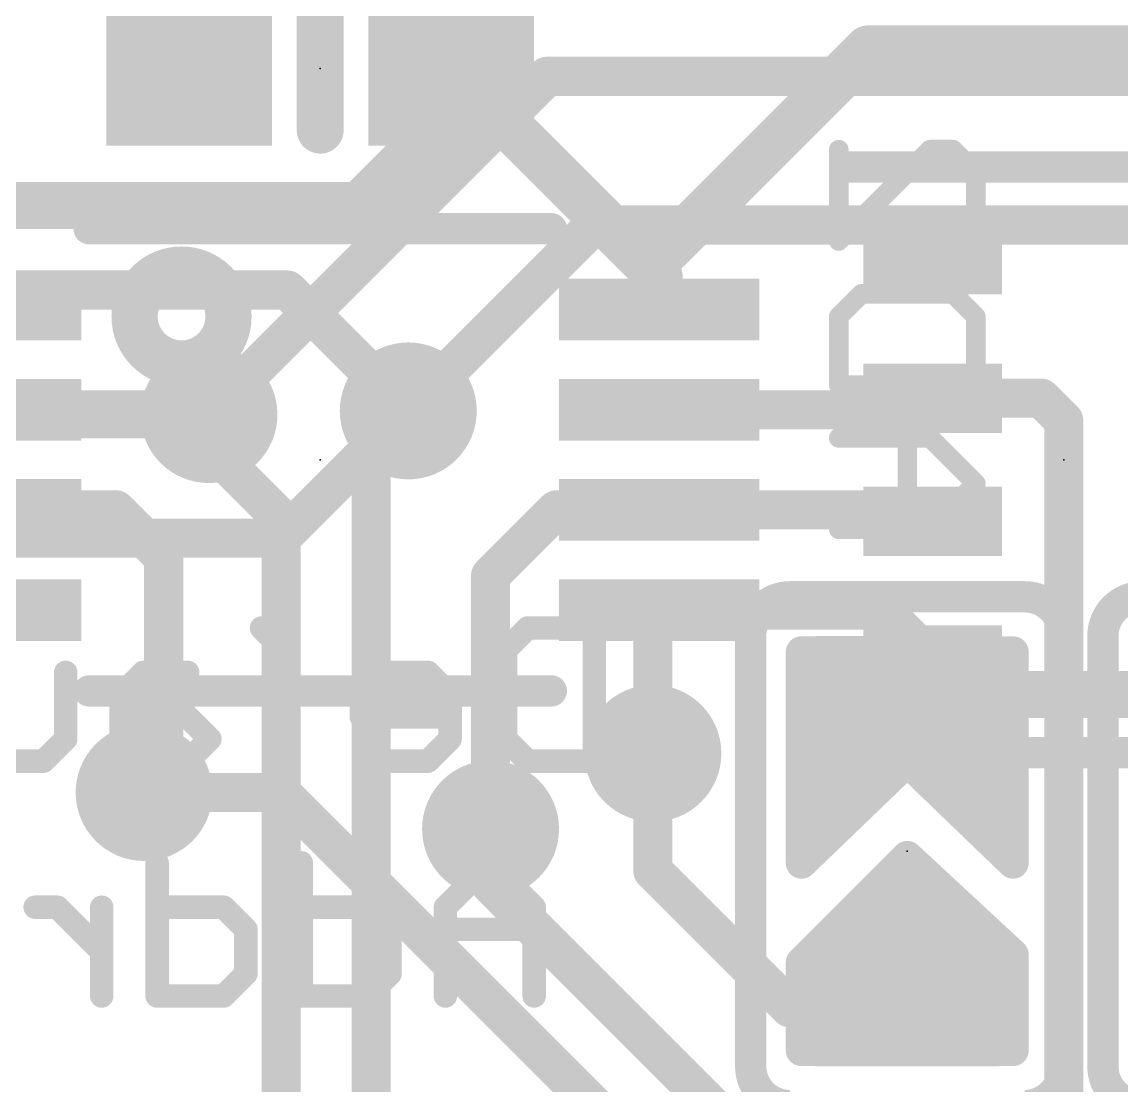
# Model space of a CAD drawing. Extents: x 0 to 25.4, y 0 to 17.8.
# Drawn here: x 10.76 to 17.9, y 4.83 to 11.73 of the extents above; entities that cross this region are included whole.
import ezdxf

# ---------------------------------------------------------------- set-up
doc = ezdxf.new("R2010")
doc.units = 0
for name, color, linetype in [('1', 12, 'CONTINUOUS'), ('16', 5, 'CONTINUOUS'), ('18', 110, 'CONTINUOUS'), ('21', 40, 'CONTINUOUS'), ('22', 6, 'CONTINUOUS'), ('23', 40, 'CONTINUOUS'), ('24', 6, 'CONTINUOUS')]:
    doc.layers.add(name, color=color, linetype=linetype)

# ---------------------------------------------------------------- blocks, each defined once
blk = doc.blocks.new('RECT')
blk.add_solid([(-0.5, -0.5), (0.5, -0.5), (-0.5, 0.5), (0.5, 0.5)])
blk = doc.blocks.new('RECT121920X243840R50')
at = {"const_width": 0.1905}
blk.add_lwpolyline([(0.2858, -0.5715), (0.2858, 0.5715, 0.4142), (0.1905, 0.6668), (-0.1905, 0.6668, 0.4142), (-0.2858, 0.5715), (-0.2858, -0.5715, 0.4142), (-0.1905, -0.6668), (0.1905, -0.6668, 0.4142)], format="xyb", close=True, dxfattribs=at)
blk.add_solid([(-0.2159, -0.5969), (0.2159, -0.5969), (-0.2159, 0.5969), (0.2159, 0.5969)])
blk = doc.blocks.new('ROUNDV')
at = {"const_width": 0.5}
blk.add_lwpolyline([(0, -0.25, 1), (0, 0.25, 1), (0, -0.25)], format="xyb", dxfattribs=at)

msp = doc.modelspace()

# ---------------------------------------------------------------- linework, layer by layer
at = {"layer": '1'}
for points, const_width in [([(11.85, 11.43), (11.85, 11.977)], 0.4064), ([(16.256, 11.557), (14.8395, 10.1405)], 0.3048), ([(21.971, 11.557), (16.256, 11.557)], 0.3048), ([(13.55, 11.43), (13.6965, 11.2835)], 0.3048), ([(12.954, 10.541), (13.6965, 11.2835)], 0.3048), ([(13.6965, 11.2835), (14.8395, 10.1405)], 0.3048), ([(9.075, 10.541), (12.954, 10.541)], 0.3048), ([(14.8395, 10.1405), (14.9, 10.08)], 0.3048), ([(14.9, 10.08), (14.9, 9.865)], 0.3048), ([(12.487, 9.992), (10.627, 9.992)], 0.254), ([(13.2715, 9.2075), (12.487, 9.992)], 0.254), ([(16.601, 9.215), (16.676, 9.29)], 0.254), ([(16.676, 9.29), (17.38, 9.29)], 0.254), ([(17.38, 9.29), (17.526, 9.144)], 0.254), ([(10.5, 9.215), (11.867, 9.215)], 0.254), ([(11.8982, 9.1838), (11.867, 9.215)], 0.254), ([(11.9778, 9.1838), (11.8982, 9.1838)], 0.254), ([(11.9778, 9.1838), (11.9778, 8.9772)], 0.254), ([(13.2715, 9.2075), (13.0308, 8.9668)], 0.254), ([(14.9, 9.215), (16.601, 9.215)], 0.254), ([(17.526, 9.144), (17.526, 4.064)], 0.254), ([(11.9778, 8.9772), (12.446, 8.509)], 0.254), ([(13.0308, 8.9668), (13.0308, 3.4792)], 0.254), ([(10.5, 8.565), (11.374, 8.565)], 0.254), ([(11.374, 8.565), (11.684, 8.255)], 0.254), ([(14.233, 8.565), (13.8055, 8.1375)], 0.254), ([(14.9, 8.565), (14.233, 8.565)], 0.254), ([(16.601, 8.565), (14.9, 8.565)], 0.254), ([(16.601, 8.565), (16.676, 8.49)], 0.254), ([(12.446, 8.509), (12.446, 3.556)], 0.254), ([(11.684, 8.255), (11.684, 6.858)], 0.254), ([(13.8055, 8.1375), (13.8055, 6.4939)], 0.254), ([(14.9, 7.915), (14.859, 7.874)], 0.254), ([(14.859, 7.874), (14.859, 6.985)], 0.254), ([(14.9, 7.915), (16.351, 7.915)], 0.254), ([(16.351, 7.915), (16.676, 7.59)], 0.254), ([(11.684, 6.858), (11.557, 6.731)], 0.254)]:
    msp.add_lwpolyline(points, dxfattribs=dict(at, const_width=const_width))
for points, const_width in [([(16.256, 11.6332, 1), (16.256, 11.4808)], 0.1524), ([(16.3099, 11.5031, 1), (16.2021, 11.6109)], 0.1524), ([(13.6039, 11.4839, 1), (13.4961, 11.3761)], 0.1524), ([(11.7484, 11.43, 1), (11.9516, 11.43)], 0.2032), ([(13.7504, 11.3374, 1), (13.6426, 11.2296)], 0.1524), ([(13.7504, 11.2296, 1), (13.6426, 11.3374)], 0.1524), ([(13.6426, 11.2296, 1), (13.7504, 11.3374)], 0.1524), ([(12.9001, 10.5949, 1), (13.0079, 10.4871)], 0.1524), ([(12.954, 10.4648, 1), (12.954, 10.6172)], 0.1524), ([(14.8934, 10.1944, 1), (14.7856, 10.0866)], 0.1524), ([(14.7856, 10.1944, 1), (14.8934, 10.0866)], 0.1524), ([(14.7856, 10.0866, 1), (14.8934, 10.1944)], 0.1524), ([(14.9762, 10.08, 1), (14.8238, 10.08)], 0.1524), ([(14.8461, 10.0261, 1), (14.9539, 10.1339)], 0.1524), ([(12.5319, 10.0369, 1), (12.4421, 9.9471)], 0.127), ([(12.487, 9.9285, 1), (12.487, 10.0555)], 0.127), ([(14.8238, 9.865, 1), (14.9762, 9.865)], 0.1524), ([(16.676, 9.3535, 1), (16.676, 9.2265)], 0.127), ([(16.7209, 9.2451, 1), (16.6311, 9.3349)], 0.127), ([(17.4249, 9.3349, 1), (17.3351, 9.2451)], 0.127), ([(17.38, 9.2265, 1), (17.38, 9.3535)], 0.127), ([(11.9119, 9.2599, 1), (11.8221, 9.1701)], 0.127), ([(11.8982, 9.2473, 1), (11.8982, 9.1203)], 0.127), ([(11.8533, 9.1389, 1), (11.9431, 9.2287)], 0.127), ([(11.867, 9.1515, 1), (11.867, 9.2785)], 0.127), ([(12.0413, 9.1838, 1), (11.9143, 9.1838)], 0.127), ([(11.9778, 9.1203, 1), (11.9778, 9.2473)], 0.127), ([(13.3164, 9.1626, 1), (13.2266, 9.2524)], 0.127), ([(13.2266, 9.1626, 1), (13.3164, 9.2524)], 0.127), ([(14.9, 9.2785, 1), (14.9, 9.1515)], 0.127), ([(16.5561, 9.2599, 1), (16.6459, 9.1701)], 0.127), ([(16.601, 9.1515, 1), (16.601, 9.2785)], 0.127), ([(17.5895, 9.144, 1), (17.4625, 9.144)], 0.127), ([(17.4811, 9.0991, 1), (17.5709, 9.1889)], 0.127), ([(12.0227, 9.0221, 1), (11.9329, 8.9323)], 0.127), ([(13.0943, 8.9668, 1), (12.9673, 8.9668)], 0.127), ([(12.9859, 9.0117, 1), (13.0757, 8.9219)], 0.127), ([(11.9143, 8.9772, 1), (12.0413, 8.9772)], 0.127), ([(11.4189, 8.6099, 1), (11.3291, 8.5201)], 0.127), ([(11.374, 8.5015, 1), (11.374, 8.6285)], 0.127), ([(14.233, 8.6285, 1), (14.233, 8.5015)], 0.127), ([(14.2779, 8.5201, 1), (14.1881, 8.6099)], 0.127), ([(14.9, 8.6285, 1), (14.9, 8.5015)], 0.127), ([(14.9, 8.5015, 1), (14.9, 8.6285)], 0.127), ([(16.6459, 8.6099, 1), (16.5561, 8.5201)], 0.127), ([(16.601, 8.5015, 1), (16.601, 8.6285)], 0.127), ([(12.5095, 8.509, 1), (12.3825, 8.509)], 0.127), ([(12.4011, 8.4641, 1), (12.4909, 8.5539)], 0.127), ([(16.6311, 8.4451, 1), (16.7209, 8.5349)], 0.127), ([(11.7475, 8.255, 1), (11.6205, 8.255)], 0.127), ([(11.6391, 8.2101, 1), (11.7289, 8.2999)], 0.127), ([(13.869, 8.1375, 1), (13.742, 8.1375)], 0.127), ([(13.7606, 8.1824, 1), (13.8504, 8.0926)], 0.127), ([(14.9225, 7.874, 1), (14.7955, 7.874)], 0.127), ([(14.9, 7.9785, 1), (14.9, 7.8515)], 0.127), ([(14.9449, 7.8701, 1), (14.8551, 7.9599)], 0.127), ([(16.3959, 7.9599, 1), (16.3061, 7.8701)], 0.127), ([(16.351, 7.8515, 1), (16.351, 7.9785)], 0.127), ([(14.8141, 7.9189, 1), (14.9039, 7.8291)], 0.127), ([(16.6311, 7.5451, 1), (16.7209, 7.6349)], 0.127), ([(14.7955, 6.985, 1), (14.9225, 6.985)], 0.127), ([(11.7289, 6.8131, 1), (11.6391, 6.9029)], 0.127), ([(11.6205, 6.858, 1), (11.7475, 6.858)], 0.127), ([(11.5121, 6.7759, 1), (11.6019, 6.6861)], 0.127), ([(13.742, 6.4939, 1), (13.869, 6.4939)], 0.127)]:
    msp.add_lwpolyline(points, format="xyb", dxfattribs=dict(at, const_width=const_width))
at = {"layer": '16'}
for points, const_width in [([(14.1732, 11.3792), (11.9778, 9.1838)], 0.254), ([(20.828, 11.3792), (14.1732, 11.3792)], 0.254), ([(14.478, 10.414), (13.2715, 9.2075)], 0.254), ([(20.574, 10.414), (14.478, 10.414)], 0.254), ([(2.8067, 9.1567), (11.9507, 9.1567)], 0.254), ([(11.9507, 9.1567), (11.9778, 9.1838)], 0.254), ([(12.446, 8.382), (13.2715, 9.2075)], 0.254), ([(3.683, 8.382), (12.446, 8.382)], 0.254), ([(15.8234, 6.273), (15.8234, 7.643)], 0.2032), ([(15.8234, 7.643), (17.1966, 7.643)], 0.2032), ([(17.1966, 7.643), (17.1966, 6.273)], 0.2032), ([(15.8234, 7.5184), (17.1966, 7.5184)], 0.2032), ([(16.51, 7.366), (18.796, 7.366)], 0.3048), ([(15.8234, 7.3152), (17.1966, 7.3152)], 0.2032), ([(15.8234, 7.112), (17.1966, 7.112)], 0.2032), ([(14.859, 6.985), (14.859, 6.223)], 0.254), ([(16.51, 6.9342), (15.8234, 6.273)], 0.2032), ([(15.8234, 6.9088), (16.4836, 6.9088)], 0.2032), ([(17.1966, 6.273), (16.51, 6.9342)], 0.2032), ([(16.5364, 6.9088), (17.1966, 6.9088)], 0.2032), ([(11.557, 6.731), (12.446, 6.731)], 0.254), ([(12.446, 6.731), (16.5735, 2.6035)], 0.254), ([(15.8234, 6.7056), (16.2726, 6.7056)], 0.2032), ([(16.7474, 6.7056), (17.1966, 6.7056)], 0.2032), ([(13.8055, 6.1335), (13.8055, 6.4939)], 0.254), ([(15.8234, 6.5024), (16.0616, 6.5024)], 0.2032), ([(16.9584, 6.5024), (17.1966, 6.5024)], 0.2032), ([(16.51, 6.3151), (15.8234, 5.6285)], 0.2032), ([(15.8234, 6.2992), (15.8506, 6.2992)], 0.2032), ([(16.4941, 6.2992), (16.5272, 6.2992)], 0.2032), ([(17.1966, 5.6785), (16.51, 6.3151)], 0.2032), ([(17.1694, 6.2992), (17.1966, 6.2992)], 0.2032), ([(14.859, 6.223), (15.748, 5.334)], 0.254), ([(16.002, 3.937), (13.8055, 6.1335)], 0.254), ([(16.2909, 6.096), (16.7463, 6.096)], 0.2032), ([(16.0877, 5.8928), (16.9655, 5.8928)], 0.2032), ([(15.8845, 5.6896), (17.1846, 5.6896)], 0.2032), ([(15.8234, 5.6285), (15.8234, 5.057)], 0.2032), ([(17.1966, 5.057), (17.1966, 5.6785)], 0.2032), ([(15.8234, 5.4864), (17.1966, 5.4864)], 0.2032), ([(15.748, 5.334), (16.51, 5.334)], 0.254), ([(15.8234, 5.2832), (17.1966, 5.2832)], 0.2032), ([(15.8234, 5.08), (17.1966, 5.08)], 0.2032), ([(15.8234, 5.057), (17.1966, 5.057)], 0.2032)]:
    msp.add_lwpolyline(points, dxfattribs=dict(at, const_width=const_width))
for points, const_width in [([(14.1732, 11.4427, 1), (14.1732, 11.3157)], 0.127), ([(14.2181, 11.3343, 1), (14.1283, 11.4241)], 0.127), ([(14.478, 10.4775, 1), (14.478, 10.3505)], 0.127), ([(14.5229, 10.3691, 1), (14.4331, 10.4589)], 0.127), ([(11.9329, 9.2287, 1), (12.0227, 9.1389)], 0.127), ([(12.0227, 9.1389, 1), (11.9329, 9.2287)], 0.127), ([(11.9507, 9.0932, 1), (11.9507, 9.2202)], 0.127), ([(13.2266, 9.2524, 1), (13.3164, 9.1626)], 0.127), ([(13.3164, 9.1626, 1), (13.2266, 9.2524)], 0.127), ([(11.9058, 9.2016, 1), (11.9956, 9.1118)], 0.127), ([(12.446, 8.3185, 1), (12.446, 8.4455)], 0.127), ([(12.4011, 8.4269, 1), (12.4909, 8.3371)], 0.127), ([(15.8742, 7.643, 1), (15.7726, 7.643)], 0.1016), ([(15.8234, 7.6938, 1), (15.8234, 7.5922)], 0.1016), ([(17.2474, 7.643, 1), (17.1458, 7.643)], 0.1016), ([(17.1966, 7.5922, 1), (17.1966, 7.6938)], 0.1016), ([(15.8234, 7.5692, 1), (15.8234, 7.4676)], 0.1016), ([(17.1966, 7.4676, 1), (17.1966, 7.5692)], 0.1016), ([(16.51, 7.4422, 1), (16.51, 7.2898)], 0.1524), ([(15.8234, 7.366, 1), (15.8234, 7.2644)], 0.1016), ([(17.1966, 7.2644, 1), (17.1966, 7.366)], 0.1016), ([(15.8234, 7.1628, 1), (15.8234, 7.0612)], 0.1016), ([(17.1966, 7.0612, 1), (17.1966, 7.1628)], 0.1016), ([(14.9225, 6.985, 1), (14.7955, 6.985)], 0.127), ([(15.8234, 6.9596, 1), (15.8234, 6.858)], 0.1016), ([(16.5452, 6.9708, 1), (16.4748, 6.8976)], 0.1016), ([(16.5452, 6.8976, 1), (16.4748, 6.9708)], 0.1016), ([(16.4836, 6.858, 1), (16.4836, 6.9596)], 0.1016), ([(16.5364, 6.9596, 1), (16.5364, 6.858)], 0.1016), ([(17.1966, 6.858, 1), (17.1966, 6.9596)], 0.1016), ([(11.557, 6.7945, 1), (11.557, 6.6675)], 0.127), ([(12.4909, 6.7759, 1), (12.4011, 6.6861)], 0.127), ([(12.446, 6.6675, 1), (12.446, 6.7945)], 0.127), ([(15.8234, 6.7564, 1), (15.8234, 6.6548)], 0.1016), ([(16.2726, 6.6548, 1), (16.2726, 6.7564)], 0.1016), ([(16.7474, 6.7564, 1), (16.7474, 6.6548)], 0.1016), ([(17.1966, 6.6548, 1), (17.1966, 6.7564)], 0.1016), ([(13.869, 6.4939, 1), (13.742, 6.4939)], 0.127), ([(15.8234, 6.5532, 1), (15.8234, 6.4516)], 0.1016), ([(16.0616, 6.4516, 1), (16.0616, 6.5532)], 0.1016), ([(16.9584, 6.5532, 1), (16.9584, 6.4516)], 0.1016), ([(17.1966, 6.4516, 1), (17.1966, 6.5532)], 0.1016), ([(15.8234, 6.35, 1), (15.8234, 6.2484)], 0.1016), ([(15.7882, 6.3096, 1), (15.8586, 6.2364)], 0.1016), ([(15.8506, 6.2484, 1), (15.8506, 6.35)], 0.1016), ([(16.4941, 6.35, 1), (16.4941, 6.2484)], 0.1016), ([(16.5445, 6.3524, 1), (16.4755, 6.2778)], 0.1016), ([(16.5459, 6.2792, 1), (16.4741, 6.351)], 0.1016), ([(16.5272, 6.2484, 1), (16.5272, 6.35)], 0.1016), ([(17.1694, 6.35, 1), (17.1694, 6.2484)], 0.1016), ([(17.1614, 6.2364, 1), (17.2318, 6.3096)], 0.1016), ([(17.1966, 6.2484, 1), (17.1966, 6.35)], 0.1016), ([(14.9039, 6.2679, 1), (14.8141, 6.1781)], 0.127), ([(14.7955, 6.223, 1), (14.9225, 6.223)], 0.127), ([(15.7726, 6.273, 1), (15.8742, 6.273)], 0.1016), ([(17.1458, 6.273, 1), (17.2474, 6.273)], 0.1016), ([(13.8504, 6.1784, 1), (13.7606, 6.0886)], 0.127), ([(13.742, 6.1335, 1), (13.869, 6.1335)], 0.127), ([(16.2909, 6.1468, 1), (16.2909, 6.0452)], 0.1016), ([(16.7463, 6.0452, 1), (16.7463, 6.1468)], 0.1016), ([(16.0877, 5.9436, 1), (16.0877, 5.842)], 0.1016), ([(16.9655, 5.842, 1), (16.9655, 5.9436)], 0.1016), ([(15.8845, 5.7404, 1), (15.8845, 5.6388)], 0.1016), ([(17.1846, 5.6388, 1), (17.1846, 5.7404)], 0.1016), ([(15.8742, 5.6285, 1), (15.7726, 5.6285)], 0.1016), ([(15.7875, 5.6644, 1), (15.8593, 5.5926)], 0.1016), ([(17.2474, 5.6785, 1), (17.1458, 5.6785)], 0.1016), ([(17.1621, 5.6412, 1), (17.2311, 5.7158)], 0.1016), ([(15.8234, 5.5372, 1), (15.8234, 5.4356)], 0.1016), ([(17.1966, 5.4356, 1), (17.1966, 5.5372)], 0.1016), ([(15.748, 5.3975, 1), (15.748, 5.2705)], 0.127), ([(15.7031, 5.2891, 1), (15.7929, 5.3789)], 0.127), ([(16.51, 5.2705, 1), (16.51, 5.3975)], 0.127), ([(15.8234, 5.334, 1), (15.8234, 5.2324)], 0.1016), ([(17.1966, 5.2324, 1), (17.1966, 5.334)], 0.1016), ([(15.8234, 5.1308, 1), (15.8234, 5.0292)], 0.1016), ([(15.8234, 5.1078, 1), (15.8234, 5.0062)], 0.1016), ([(17.1966, 5.0292, 1), (17.1966, 5.1308)], 0.1016), ([(17.1966, 5.0062, 1), (17.1966, 5.1078)], 0.1016), ([(15.7726, 5.057, 1), (15.8742, 5.057)], 0.1016), ([(17.1458, 5.057, 1), (17.2474, 5.057)], 0.1016)]:
    msp.add_lwpolyline(points, format="xyb", dxfattribs=dict(at, const_width=const_width))
at = {"layer": '21'}
for points, const_width in [([(12.7, 11.03), (12.7, 11.83)], 0.3048), ([(16.126, 10.79), (18.926, 10.79)], 0.2032), ([(14.2, 10.39), (11.2, 10.39)], 0.2032), ([(11.2, 7.39), (14.2, 7.39)], 0.2032), ([(18.926, 6.99), (16.126, 6.99)], 0.2032)]:
    msp.add_lwpolyline(points, dxfattribs=dict(at, const_width=const_width))
for points, const_width in [([(12.6238, 11.03, 1), (12.7762, 11.03)], 0.1524), ([(16.126, 10.8408, 1), (16.126, 10.7392)], 0.1016), ([(11.2, 10.4408, 1), (11.2, 10.3392)], 0.1016), ([(14.2, 10.3392, 1), (14.2, 10.4408)], 0.1016), ([(11.8, 9.67, 1), (11.8, 9.97, 1), (11.8, 9.67)], 0.6096), ([(11.2, 7.4408, 1), (11.2, 7.3392)], 0.1016), ([(14.2, 7.3392, 1), (14.2, 7.4408)], 0.1016), ([(16.126, 7.0408, 1), (16.126, 6.9392)], 0.1016)]:
    msp.add_lwpolyline(points, format="xyb", dxfattribs=dict(at, const_width=const_width))
at = {"layer": '22'}
for points, const_width in [([(16.0655, 10.9034), (16.0655, 10.3103)], 0.127), ([(16.0655, 10.3103), (16.6587, 10.9034)], 0.127), ([(16.6587, 10.9034), (16.807, 10.9034)], 0.127), ([(16.807, 10.9034), (16.9553, 10.7551)], 0.127), ([(16.9553, 10.7551), (16.9553, 10.4586)], 0.127), ([(16.9553, 10.4586), (16.807, 10.3103)], 0.127), ([(16.0655, 9.8196), (16.2138, 9.9679)], 0.127), ([(16.2138, 9.9679), (16.807, 9.9679)], 0.127), ([(16.807, 9.9679), (16.9553, 9.8196)], 0.127), ([(16.0655, 9.3747), (16.0655, 9.8196)], 0.127), ([(16.9553, 9.8196), (16.9553, 9.3747)], 0.127), ([(16.9553, 9.3747), (16.0655, 9.3747)], 0.127), ([(16.6587, 9.0324), (16.0655, 9.0324)], 0.127), ([(16.5104, 8.4392), (16.5104, 9.0324)], 0.127), ([(16.9553, 8.7358), (16.6587, 9.0324)], 0.127), ([(16.6587, 8.4392), (16.9553, 8.7358)], 0.127), ([(16.0655, 8.4392), (16.6587, 8.4392)], 0.127), ([(15.748, 8.001), (17.272, 8.001)], 0.2032), ([(12.4634, 7.6545), (12.3193, 7.7985)], 0.1524), ([(13.9023, 7.6545), (14.0463, 7.7985)], 0.1524), ([(14.0463, 7.7985), (14.4785, 7.7985)], 0.1524), ([(14.4785, 7.7985), (14.4785, 6.9342)], 0.1524), ([(15.494, 7.747), (15.494, 4.953)], 0.2032), ([(17.526, 4.953), (17.526, 7.747)], 0.2032), ([(17.78, 7.747), (17.78, 4.953)], 0.2032), ([(12.4634, 6.9342), (12.4634, 7.6545)], 0.1524), ([(13.9023, 7.0783), (13.9023, 7.6545)], 0.1524), ([(11.0482, 7.5104), (11.0482, 7.0783)], 0.1524), ([(11.5516, 7.5104), (11.4075, 7.3664)], 0.1524), ([(11.8397, 7.5104), (11.5516, 7.5104)], 0.1524), ([(13.1108, 7.5104), (12.9667, 7.3664)], 0.1524), ([(13.3989, 7.5104), (13.1108, 7.5104)], 0.1524), ([(13.543, 7.3664), (13.3989, 7.5104)], 0.1524), ([(11.4075, 7.3664), (11.4075, 6.9342)], 0.1524), ([(12.6074, 7.3664), (12.3193, 7.3664)], 0.1524), ([(12.9667, 7.3664), (12.9667, 7.2223)], 0.1524), ([(13.543, 7.0783), (13.543, 7.3664)], 0.1524), ([(11.8397, 7.2223), (11.4075, 7.2223)], 0.1524), ([(11.9838, 7.0783), (11.8397, 7.2223)], 0.1524), ([(12.9667, 7.2223), (13.543, 7.2223)], 0.1524), ([(11.0482, 7.0783), (10.9042, 6.9342)], 0.1524), ([(11.8397, 6.9342), (11.9838, 7.0783)], 0.1524), ([(13.3989, 6.9342), (13.543, 7.0783)], 0.1524), ([(14.0463, 6.9342), (13.9023, 7.0783)], 0.1524), ([(10.9042, 6.9342), (10.472, 6.9342)], 0.1524), ([(11.4075, 6.9342), (11.8397, 6.9342)], 0.1524), ([(13.1108, 6.9342), (13.3989, 6.9342)], 0.1524), ([(14.4785, 6.9342), (14.0463, 6.9342)], 0.1524), ([(11.6414, 6.2745), (11.6414, 5.4102)], 0.1524), ([(12.5769, 6.2745), (12.5769, 5.4102)], 0.1524), ([(13.8006, 6.2745), (13.5125, 5.9864)], 0.1524), ([(14.0887, 5.9864), (13.8006, 6.2745)], 0.1524), ([(10.994, 5.9864), (10.85, 5.9864)], 0.1524), ([(11.2821, 5.6983), (10.994, 5.9864)], 0.1524), ([(11.2821, 5.4102), (11.2821, 5.9864)], 0.1524), ([(12.0736, 5.9864), (11.6414, 5.9864)], 0.1524), ([(12.2176, 5.8424), (12.0736, 5.9864)], 0.1524), ([(13.0091, 5.9864), (12.5769, 5.9864)], 0.1524), ([(13.1532, 5.8424), (13.0091, 5.9864)], 0.1524), ([(13.5125, 5.9864), (13.5125, 5.4102)], 0.1524), ([(14.0887, 5.4102), (14.0887, 5.9864)], 0.1524), ([(12.2176, 5.5543), (12.2176, 5.8424)], 0.1524), ([(13.1532, 5.5543), (13.1532, 5.8424)], 0.1524), ([(14.0887, 5.8424), (13.5125, 5.8424)], 0.1524), ([(12.0736, 5.4102), (12.2176, 5.5543)], 0.1524), ([(13.0091, 5.4102), (13.1532, 5.5543)], 0.1524), ([(11.6414, 5.4102), (12.0736, 5.4102)], 0.1524), ([(12.5769, 5.4102), (13.0091, 5.4102)], 0.1524)]:
    msp.add_lwpolyline(points, dxfattribs=dict(at, const_width=const_width))
for points, const_width in [([(16.0972, 10.9034, 1), (16.0338, 10.9034)], 0.0635), ([(16.6587, 10.9352, 1), (16.6587, 10.8717)], 0.0635), ([(16.6811, 10.881, 1), (16.6362, 10.9259)], 0.0635), ([(16.8294, 10.9259, 1), (16.7845, 10.881)], 0.0635), ([(16.807, 10.8717, 1), (16.807, 10.9352)], 0.0635), ([(16.987, 10.7551, 1), (16.9235, 10.7551)], 0.0635), ([(16.9328, 10.7327, 1), (16.9777, 10.7776)], 0.0635), ([(16.9777, 10.4361, 1), (16.9328, 10.481)], 0.0635), ([(16.9235, 10.4586, 1), (16.987, 10.4586)], 0.0635), ([(16.043, 10.3327, 1), (16.088, 10.2878)], 0.0635), ([(16.7845, 10.3327, 1), (16.8294, 10.2878)], 0.0635), ([(16.0338, 10.3103, 1), (16.0972, 10.3103)], 0.0635), ([(16.2138, 9.9997, 1), (16.2138, 9.9362)], 0.0635), ([(16.2362, 9.9455, 1), (16.1913, 9.9904)], 0.0635), ([(16.8294, 9.9904, 1), (16.7845, 9.9455)], 0.0635), ([(16.807, 9.9362, 1), (16.807, 9.9997)], 0.0635), ([(16.043, 9.8421, 1), (16.088, 9.7972)], 0.0635), ([(16.0972, 9.8196, 1), (16.0338, 9.8196)], 0.0635), ([(16.987, 9.8196, 1), (16.9235, 9.8196)], 0.0635), ([(16.9328, 9.7972, 1), (16.9777, 9.8421)], 0.0635), ([(16.0655, 9.4065, 1), (16.0655, 9.343)], 0.0635), ([(16.9553, 9.343, 1), (16.9553, 9.4065)], 0.0635), ([(16.0338, 9.3747, 1), (16.0972, 9.3747)], 0.0635), ([(16.9235, 9.3747, 1), (16.987, 9.3747)], 0.0635), ([(16.0655, 9.0641, 1), (16.0655, 9.0006)], 0.0635), ([(16.5421, 9.0324, 1), (16.4786, 9.0324)], 0.0635), ([(16.6811, 9.0548, 1), (16.6362, 9.0099)], 0.0635), ([(16.6587, 9.0006, 1), (16.6587, 9.0641)], 0.0635), ([(16.9777, 8.7134, 1), (16.9328, 8.7583)], 0.0635), ([(16.9328, 8.7134, 1), (16.9777, 8.7583)], 0.0635), ([(16.0655, 8.471, 1), (16.0655, 8.4075)], 0.0635), ([(16.6587, 8.4075, 1), (16.6587, 8.471)], 0.0635), ([(16.4786, 8.4392, 1), (16.5421, 8.4392)], 0.0635), ([(16.6362, 8.4617, 1), (16.6811, 8.4168)], 0.0635), ([(15.748, 8.001, 0.4142), (15.494, 7.747)], 0.2032), ([(15.748, 8.0518, 1), (15.748, 7.9502)], 0.1016), ([(15.748, 7.9502, 1), (15.748, 8.0518)], 0.1016), ([(17.526, 7.747, 0.4142), (17.272, 8.001)], 0.2032), ([(17.272, 8.0518, 1), (17.272, 7.9502)], 0.1016), ([(17.272, 7.9502, 1), (17.272, 8.0518)], 0.1016), ([(18.034, 8.001, 0.4142), (17.78, 7.747)], 0.2032), ([(12.3463, 7.8255, 1), (12.2924, 7.7716)], 0.0762), ([(14.0463, 7.8366, 1), (14.0463, 7.7604)], 0.0762), ([(14.0732, 7.7716, 1), (14.0194, 7.8255)], 0.0762), ([(14.5166, 7.7985, 1), (14.4404, 7.7985)], 0.0762), ([(14.4785, 7.7604, 1), (14.4785, 7.8366)], 0.0762), ([(15.5448, 7.747, 1), (15.4432, 7.747)], 0.1016), ([(15.4432, 7.747, 1), (15.5448, 7.747)], 0.1016), ([(17.5768, 7.747, 1), (17.4752, 7.747)], 0.1016), ([(17.4752, 7.747, 1), (17.5768, 7.747)], 0.1016), ([(17.8308, 7.747, 1), (17.7292, 7.747)], 0.1016), ([(17.7292, 7.747, 1), (17.8308, 7.747)], 0.1016), ([(12.5015, 7.6545, 1), (12.4253, 7.6545)], 0.0762), ([(12.4364, 7.6275, 1), (12.4903, 7.6814)], 0.0762), ([(13.8753, 7.6814, 1), (13.9292, 7.6275)], 0.0762), ([(13.9404, 7.6545, 1), (13.8642, 7.6545)], 0.0762), ([(11.0863, 7.5104, 1), (11.0101, 7.5104)], 0.0762), ([(11.5516, 7.5485, 1), (11.5516, 7.4723)], 0.0762), ([(11.5785, 7.4835, 1), (11.5246, 7.5374)], 0.0762), ([(11.8397, 7.4723, 1), (11.8397, 7.5485)], 0.0762), ([(13.1108, 7.5485, 1), (13.1108, 7.4723)], 0.0762), ([(13.1377, 7.4835, 1), (13.0838, 7.5374)], 0.0762), ([(13.4258, 7.5374, 1), (13.372, 7.4835)], 0.0762), ([(13.3989, 7.4723, 1), (13.3989, 7.5485)], 0.0762), ([(11.4456, 7.3664, 1), (11.3694, 7.3664)], 0.0762), ([(11.3806, 7.3933, 1), (11.4345, 7.3394)], 0.0762), ([(12.3193, 7.4045, 1), (12.3193, 7.3283)], 0.0762), ([(12.6074, 7.3283, 1), (12.6074, 7.4045)], 0.0762), ([(13.0048, 7.3664, 1), (12.9286, 7.3664)], 0.0762), ([(12.9398, 7.3933, 1), (12.9937, 7.3394)], 0.0762), ([(13.5811, 7.3664, 1), (13.5049, 7.3664)], 0.0762), ([(13.516, 7.3394, 1), (13.5699, 7.3933)], 0.0762), ([(11.4075, 7.2604, 1), (11.4075, 7.1842)], 0.0762), ([(11.8666, 7.2493, 1), (11.8128, 7.1954)], 0.0762), ([(11.8397, 7.1842, 1), (11.8397, 7.2604)], 0.0762), ([(12.9667, 7.2604, 1), (12.9667, 7.1842)], 0.0762), ([(13.543, 7.1842, 1), (13.543, 7.2604)], 0.0762), ([(12.9286, 7.2223, 1), (13.0048, 7.2223)], 0.0762), ([(11.0752, 7.0513, 1), (11.0213, 7.1052)], 0.0762), ([(12.0107, 7.0513, 1), (11.9568, 7.1052)], 0.0762), ([(11.9568, 7.0513, 1), (12.0107, 7.1052)], 0.0762), ([(13.5699, 7.0513, 1), (13.516, 7.1052)], 0.0762), ([(13.9292, 7.1052, 1), (13.8753, 7.0513)], 0.0762), ([(11.0101, 7.0783, 1), (11.0863, 7.0783)], 0.0762), ([(13.5049, 7.0783, 1), (13.5811, 7.0783)], 0.0762), ([(13.8642, 7.0783, 1), (13.9404, 7.0783)], 0.0762), ([(10.8772, 6.9611, 1), (10.9311, 6.9073)], 0.0762), ([(10.9042, 6.8961, 1), (10.9042, 6.9723)], 0.0762), ([(11.4075, 6.9723, 1), (11.4075, 6.8961)], 0.0762), ([(11.8128, 6.9611, 1), (11.8666, 6.9073)], 0.0762), ([(11.8397, 6.8961, 1), (11.8397, 6.9723)], 0.0762), ([(13.1108, 6.9723, 1), (13.1108, 6.8961)], 0.0762), ([(13.372, 6.9611, 1), (13.4258, 6.9073)], 0.0762), ([(13.3989, 6.8961, 1), (13.3989, 6.9723)], 0.0762), ([(14.0463, 6.9723, 1), (14.0463, 6.8961)], 0.0762), ([(14.0194, 6.9073, 1), (14.0732, 6.9611)], 0.0762), ([(14.4785, 6.8961, 1), (14.4785, 6.9723)], 0.0762), ([(11.3694, 6.9342, 1), (11.4456, 6.9342)], 0.0762), ([(12.4253, 6.9342, 1), (12.5015, 6.9342)], 0.0762), ([(14.4404, 6.9342, 1), (14.5166, 6.9342)], 0.0762), ([(11.6795, 6.2745, 1), (11.6033, 6.2745)], 0.0762), ([(12.615, 6.2745, 1), (12.5388, 6.2745)], 0.0762), ([(13.8275, 6.3015, 1), (13.7736, 6.2476)], 0.0762), ([(13.8275, 6.2476, 1), (13.7736, 6.3015)], 0.0762), ([(10.85, 6.0245, 1), (10.85, 5.9483)], 0.0762), ([(11.021, 6.0134, 1), (10.9671, 5.9595)], 0.0762), ([(10.994, 5.9483, 1), (10.994, 6.0245)], 0.0762), ([(11.3202, 5.9864, 1), (11.244, 5.9864)], 0.0762), ([(11.6414, 6.0245, 1), (11.6414, 5.9483)], 0.0762), ([(12.1005, 6.0134, 1), (12.0466, 5.9595)], 0.0762), ([(12.0736, 5.9483, 1), (12.0736, 6.0245)], 0.0762), ([(12.5769, 6.0245, 1), (12.5769, 5.9483)], 0.0762), ([(13.036, 6.0134, 1), (12.9822, 5.9595)], 0.0762), ([(13.0091, 5.9483, 1), (13.0091, 6.0245)], 0.0762), ([(13.4855, 6.0134, 1), (13.5394, 5.9595)], 0.0762), ([(13.5506, 5.9864, 1), (13.4744, 5.9864)], 0.0762), ([(14.1268, 5.9864, 1), (14.0506, 5.9864)], 0.0762), ([(14.0617, 5.9595, 1), (14.1156, 6.0134)], 0.0762), ([(12.2557, 5.8424, 1), (12.1795, 5.8424)], 0.0762), ([(12.1907, 5.8154, 1), (12.2446, 5.8693)], 0.0762), ([(13.1913, 5.8424, 1), (13.1151, 5.8424)], 0.0762), ([(13.1262, 5.8154, 1), (13.1801, 5.8693)], 0.0762), ([(13.5125, 5.8805, 1), (13.5125, 5.8043)], 0.0762), ([(14.0887, 5.8043, 1), (14.0887, 5.8805)], 0.0762), ([(11.2552, 5.6714, 1), (11.3091, 5.7253)], 0.0762), ([(12.1795, 5.5543, 1), (12.2557, 5.5543)], 0.0762), ([(12.2446, 5.5273, 1), (12.1907, 5.5812)], 0.0762), ([(13.1151, 5.5543, 1), (13.1913, 5.5543)], 0.0762), ([(13.1801, 5.5273, 1), (13.1262, 5.5812)], 0.0762), ([(11.244, 5.4102, 1), (11.3202, 5.4102)], 0.0762), ([(11.6414, 5.4483, 1), (11.6414, 5.3721)], 0.0762), ([(11.6033, 5.4102, 1), (11.6795, 5.4102)], 0.0762), ([(12.0466, 5.4371, 1), (12.1005, 5.3833)], 0.0762), ([(12.0736, 5.3721, 1), (12.0736, 5.4483)], 0.0762), ([(12.5769, 5.4483, 1), (12.5769, 5.3721)], 0.0762), ([(12.5388, 5.4102, 1), (12.615, 5.4102)], 0.0762), ([(12.9822, 5.4371, 1), (13.036, 5.3833)], 0.0762), ([(13.0091, 5.3721, 1), (13.0091, 5.4483)], 0.0762), ([(13.4744, 5.4102, 1), (13.5506, 5.4102)], 0.0762), ([(14.0506, 5.4102, 1), (14.1268, 5.4102)], 0.0762), ([(15.494, 4.953, 0.4142), (15.748, 4.699)], 0.2032), ([(15.5448, 4.953, 1), (15.4432, 4.953)], 0.1016), ([(15.4432, 4.953, 1), (15.5448, 4.953)], 0.1016), ([(17.272, 4.699, 0.4142), (17.526, 4.953)], 0.2032), ([(17.5768, 4.953, 1), (17.4752, 4.953)], 0.1016), ([(17.4752, 4.953, 1), (17.5768, 4.953)], 0.1016), ([(17.78, 4.953, 0.4142), (18.034, 4.699)], 0.2032), ([(17.8308, 4.953, 1), (17.7292, 4.953)], 0.1016), ([(17.7292, 4.953, 1), (17.8308, 4.953)], 0.1016)]:
    msp.add_lwpolyline(points, format="xyb", dxfattribs=dict(at, const_width=const_width))
at = {"layer": '23'}
for p in [(12.7, 11.43), (12.7, 8.89), (17.526, 8.89)]:
    msp.add_point(p, dxfattribs=at)
at = {"layer": '24'}
msp.add_point((16.51, 6.35), dxfattribs=at)

# ---------------------------------------------------------------- block references
at = {"layer": '1', "xscale": 1.075, "rotation": 180}
for p in [(11.85, 11.43), (13.55, 11.43)]:
    msp.add_blockref('RECT', p, dxfattribs=at)
at = {"layer": '1', "xscale": 0.45, "yscale": 0.9, "rotation": 90}
for p in [(16.676, 10.19), (16.676, 9.29), (16.676, 8.49), (16.676, 7.59)]:
    msp.add_blockref('RECT', p, dxfattribs=at)
at = {"layer": '1', "xscale": 1.3, "yscale": 0.4}
for p in [(10.5, 9.865), (14.9, 9.865), (10.5, 9.215), (14.9, 9.215), (10.5, 8.565), (14.9, 8.565), (10.5, 7.915), (14.9, 7.915)]:
    msp.add_blockref('RECT', p, dxfattribs=at)
at = {"layer": '16', "rotation": 90}
for p in [(16.51, 7.366), (16.51, 5.334)]:
    msp.add_blockref('RECT121920X243840R50', p, dxfattribs=at)
at = {"layer": '18', "xscale": 0.889, "yscale": 0.889}
for p in [(13.2715, 9.2075), (13.2715, 9.2075), (11.9778, 9.1838), (11.9778, 9.1838), (14.859, 6.985), (14.859, 6.985), (11.557, 6.731), (11.557, 6.731), (13.8055, 6.4939), (13.8055, 6.4939)]:
    msp.add_blockref('ROUNDV', p, dxfattribs=at)

doc.saveas('drawing.dxf')
